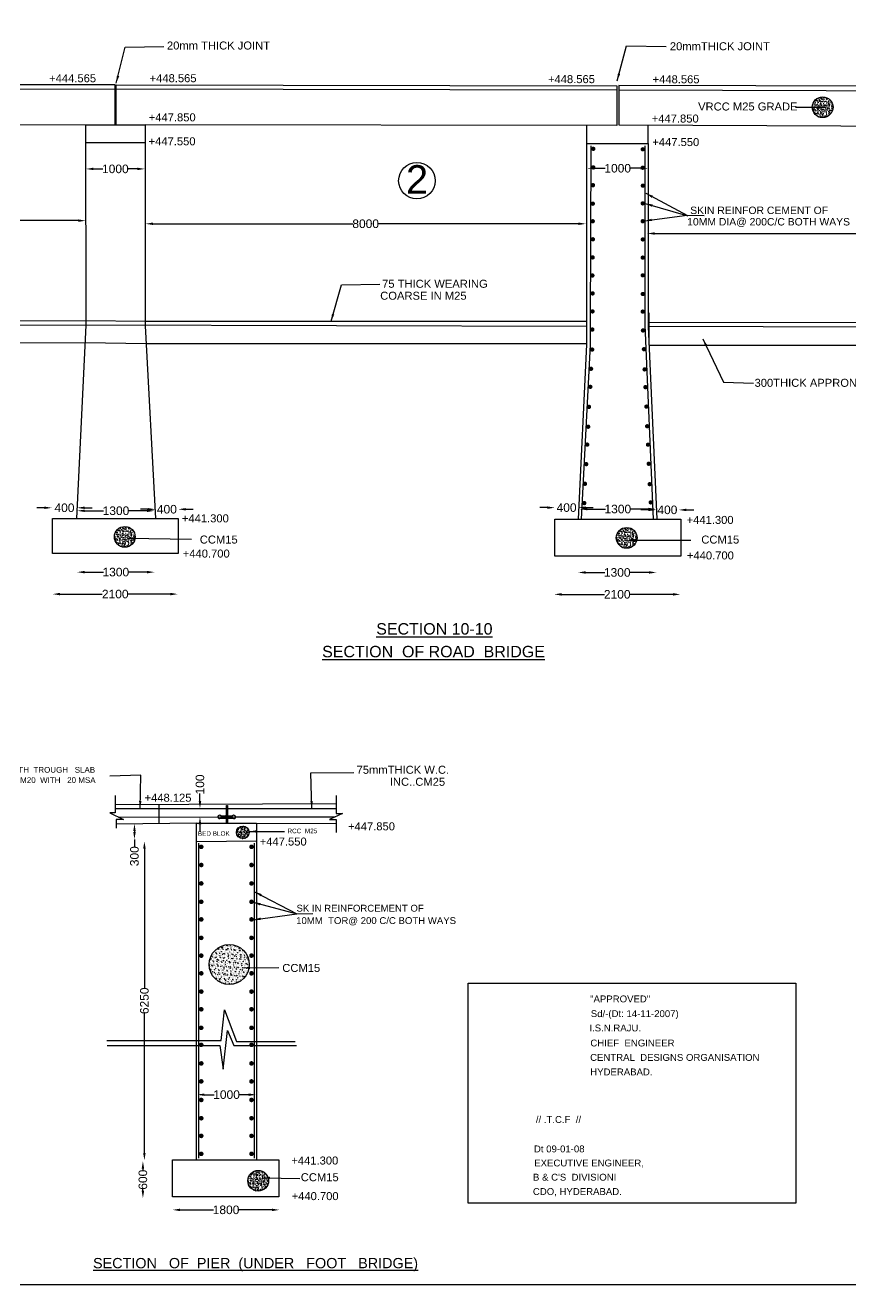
# Model space of a CAD drawing. Header units: millimetres. Extents: x 342 to 57374, y 1463 to 41796.
# Drawn here: x 33649 to 48089, y 1463 to 23505 of the extents above; entities that cross this region are included whole.
import ezdxf

# ---------------------------------------------------------------- set-up
doc = ezdxf.new("R2010")
doc.units = ezdxf.units.MM
doc.header["$MEASUREMENT"] = 0
for name, color, linetype in [('DIM', 7, 'Continuous'), ('DWG', 7, 'Continuous'), ('TEXT', 7, 'Continuous'), ('TXT', 7, 'Continuous')]:
    doc.layers.add(name, color=color, linetype=linetype)
doc.styles.get("Standard").update_dxf_attribs({"font": 'arial.ttf'})
doc.dimstyles.new('Civil', dxfattribs={"dimtxt": 150, "dimasz": 130, "dimexe": 0.1, "dimexo": 0.0625, "dimgap": 0.09, "dimtad": 0, "dimdec": 0, "dimzin": 12, "dimdsep": 46, "dimtxsty": 'Standard', "dimcen": 0.1, "dimse1": 1, "dimse2": 1, "dimadec": 0, "dimazin": 2, "dimtfac": 1, "dimtdec": 0, "dimtofl": 0, "dimtmove": 0, "dimatfit": 3, "dimfxl": 1, "dimfrac": 1, "dimtolj": 1, "dimtzin": 0, "dimarcsym": 0})
pattern_1 = [(50, (0, 0), (71.72602, -6.27521), [7.5, -82.5]), (355, (0, 0), (-13.87513, 75.21921), [6, -66]), (100.45144, (5.98, -0.52), (57.85088, 68.944), [6.37402, -70.11421]), (46.1842, (0, 20), (106.72413, -16.55193), [11.25, -123.75]), (96.63564, (8.89, 18.62), (93.4662, 97.41186), [9.56103, -105.17138]), (351.18416, (0, 20), (93.4662, 97.41186), [9, -99]), (21, (10, 15), (59.690705, -40.26189), [7.5, -82.5]), (326, (10, 15), (24.33153, 72.515), [6, -66]), (71.45144, (14.974, 11.645), (84.02224, 32.25312), [6.37402, -70.11421]), (37.5, (0, 0), (1.215986, 33.289385), [0, -65.2, 0, -67, 0, -66.25]), (7.5, (0, 0), (26.306954, 39.44117), [0, -38.2, 0, -63.7, 0, -25.25]), (327.5, (-22.3, 0), (53.382244, -2.255487), [0, -25, 0, -78, 0, -103.5]), (317.5, (-32.3, 0), (58.318617, 10.0105), [0, -32.5, 0, -51.8, 0, -73.5])]

# ---------------------------------------------------------------- blocks, each defined once
blk = doc.blocks.new('*D98')
at = {"layer": 'Defpoints', "color": 0, "ltscale": 300, "transparency": 16777216}
for p in [(26654, 20075), (34707, 20085), (34707, 20075)]:
    blk.add_point(p, dxfattribs=at)
at = {"layer": 'DIM', "color": 0, "lineweight": -2, "ltscale": 300, "transparency": 16777216}
for p, q in [((26784, 20085), (30456, 20085)), ((34577, 20085), (30904, 20085))]:
    blk.add_line(p, q, dxfattribs=at)
at = {"layer": 'DIM', "color": 0, "ltscale": 300, "transparency": 16777216}
for points in [[(26784, 20107), (26784, 20063), (26654, 20085)], [(34577, 20107), (34577, 20063), (34707, 20085)]]:
    blk.add_solid(points, dxfattribs=at)
at = {"layer": 'DIM', "color": 0, "ltscale": 300, "transparency": 16777216, "insert": (30680, 20085), "char_height": 150, "attachment_point": 5}
blk.add_mtext('\\A1;8000', dxfattribs=at)
blk = doc.blocks.new('*D99')
at = {"layer": 'Defpoints', "color": 0, "ltscale": 300, "transparency": 16777216}
for p in [(34712, 21014), (35741, 21014), (35741, 20990)]:
    blk.add_point(p, dxfattribs=at)
at = {"layer": 'DIM', "color": 0, "lineweight": -2, "ltscale": 300, "transparency": 16777216}
for p, q in [((34842, 20990), (35009, 20990)), ((35611, 20990), (35443, 20990))]:
    blk.add_line(p, q, dxfattribs=at)
at = {"layer": 'DIM', "color": 0, "ltscale": 300, "transparency": 16777216}
for points in [[(34842, 21012), (34842, 20969), (34712, 20990)], [(35611, 21012), (35611, 20969), (35741, 20990)]]:
    blk.add_solid(points, dxfattribs=at)
at = {"layer": 'DIM', "color": 0, "ltscale": 300, "transparency": 16777216, "insert": (35226, 20990), "char_height": 150, "attachment_point": 5}
blk.add_mtext('\\A1;1000', dxfattribs=at)
blk = doc.blocks.new('*D100')
at = {"layer": 'Defpoints', "color": 0, "ltscale": 300, "transparency": 16777216}
for p in [(34130, 13544), (36316, 13550), (36316, 13544)]:
    blk.add_point(p, dxfattribs=at)
at = {"layer": 'DIM', "color": 0, "lineweight": -2, "ltscale": 300, "transparency": 16777216}
for p, q in [((34260, 13550), (34998, 13550)), ((36186, 13550), (35449, 13550))]:
    blk.add_line(p, q, dxfattribs=at)
at = {"layer": 'DIM', "color": 0, "ltscale": 300, "transparency": 16777216}
for points in [[(34260, 13572), (34260, 13528), (34130, 13550)], [(36186, 13572), (36186, 13528), (36316, 13550)]]:
    blk.add_solid(points, dxfattribs=at)
at = {"layer": 'DIM', "color": 0, "ltscale": 300, "transparency": 16777216, "insert": (35224, 13550), "char_height": 150, "attachment_point": 5}
blk.add_mtext('\\A1;2100', dxfattribs=at)
blk = doc.blocks.new('*D101')
at = {"layer": 'Defpoints', "color": 0, "ltscale": 300, "transparency": 16777216}
for p in [(34558, 13955), (35911, 13955), (35911, 13934)]:
    blk.add_point(p, dxfattribs=at)
at = {"layer": 'DIM', "color": 0, "lineweight": -2, "ltscale": 300, "transparency": 16777216}
for p, q in [((34688, 13934), (35017, 13934)), ((35781, 13934), (35451, 13934))]:
    blk.add_line(p, q, dxfattribs=at)
at = {"layer": 'DIM', "color": 0, "ltscale": 300, "transparency": 16777216}
for points in [[(34688, 13956), (34688, 13912), (34558, 13934)], [(35781, 13956), (35781, 13912), (35911, 13934)]]:
    blk.add_solid(points, dxfattribs=at)
at = {"layer": 'DIM', "color": 0, "ltscale": 300, "transparency": 16777216, "insert": (35234, 13934), "char_height": 150, "attachment_point": 5}
blk.add_mtext('\\A1;1300', dxfattribs=at)
blk = doc.blocks.new('*D102')
at = {"layer": 'Defpoints', "color": 0, "ltscale": 300, "transparency": 16777216}
for p in [(34115, 15050), (34558, 15060), (34558, 15050)]:
    blk.add_point(p, dxfattribs=at)
at = {"layer": 'DIM', "color": 0, "lineweight": -2, "ltscale": 300, "transparency": 16777216}
for p, q in [((33985, 15060), (33855, 15060)), ((34688, 15060), (34818, 15060))]:
    blk.add_line(p, q, dxfattribs=at)
at = {"layer": 'DIM', "color": 0, "ltscale": 300, "transparency": 16777216}
for points in [[(33985, 15082), (33985, 15039), (34115, 15060)], [(34688, 15082), (34688, 15039), (34558, 15060)]]:
    blk.add_solid(points, dxfattribs=at)
at = {"layer": 'DIM', "color": 0, "ltscale": 300, "transparency": 16777216, "insert": (34336, 15060), "char_height": 150, "attachment_point": 5}
blk.add_mtext('\\A1;400', dxfattribs=at)
blk = doc.blocks.new('*D103')
at = {"layer": 'Defpoints', "color": 0, "ltscale": 300, "transparency": 16777216}
for p in [(34562, 15024), (35911, 15024), (35911, 15008)]:
    blk.add_point(p, dxfattribs=at)
at = {"layer": 'DIM', "color": 0, "lineweight": -2, "ltscale": 300, "transparency": 16777216}
for p, q in [((34692, 15008), (35020, 15008)), ((35781, 15008), (35454, 15008))]:
    blk.add_line(p, q, dxfattribs=at)
at = {"layer": 'DIM', "color": 0, "ltscale": 300, "transparency": 16777216}
for points in [[(34692, 15029), (34692, 14986), (34562, 15008)], [(35781, 15029), (35781, 14986), (35911, 15008)]]:
    blk.add_solid(points, dxfattribs=at)
at = {"layer": 'DIM', "color": 0, "ltscale": 300, "transparency": 16777216, "insert": (35237, 15008), "char_height": 150, "attachment_point": 5}
blk.add_mtext('\\A1;1300', dxfattribs=at)
blk = doc.blocks.new('*D104')
at = {"layer": 'Defpoints', "color": 0, "ltscale": 300, "transparency": 16777216}
for p in [(35927, 15008), (36327, 15034), (36327, 15008)]:
    blk.add_point(p, dxfattribs=at)
at = {"layer": 'DIM', "color": 0, "lineweight": -2, "ltscale": 300, "transparency": 16777216}
for p, q in [((35797, 15034), (35667, 15034)), ((36457, 15034), (36587, 15034))]:
    blk.add_line(p, q, dxfattribs=at)
at = {"layer": 'DIM', "color": 0, "ltscale": 300, "transparency": 16777216}
for points in [[(35797, 15056), (35797, 15012), (35927, 15034)], [(36457, 15056), (36457, 15012), (36327, 15034)]]:
    blk.add_solid(points, dxfattribs=at)
at = {"layer": 'DIM', "color": 0, "ltscale": 300, "transparency": 16777216, "insert": (36127, 15034), "char_height": 150, "attachment_point": 5}
blk.add_mtext('\\A1;400', dxfattribs=at)
blk = doc.blocks.new('*D105')
at = {"layer": 'Defpoints', "color": 0, "ltscale": 300, "transparency": 16777216}
for p in [(35753, 20006), (43456, 20030), (43456, 20006)]:
    blk.add_point(p, dxfattribs=at)
at = {"layer": 'DIM', "color": 0, "lineweight": -2, "ltscale": 300, "transparency": 16777216}
for p, q in [((35883, 20030), (39381, 20030)), ((43326, 20030), (39828, 20030))]:
    blk.add_line(p, q, dxfattribs=at)
at = {"layer": 'DIM', "color": 0, "ltscale": 300, "transparency": 16777216}
for points in [[(35883, 20052), (35883, 20009), (35753, 20030)], [(43326, 20052), (43326, 20009), (43456, 20030)]]:
    blk.add_solid(points, dxfattribs=at)
at = {"layer": 'DIM', "color": 0, "ltscale": 300, "transparency": 16777216, "insert": (39604, 20030), "char_height": 150, "attachment_point": 5}
blk.add_mtext('\\A1;8000', dxfattribs=at)
blk = doc.blocks.new('*D106')
at = {"layer": 'Defpoints', "color": 0, "ltscale": 300, "transparency": 16777216}
for p in [(43481, 20984), (44544, 21001), (44544, 20984)]:
    blk.add_point(p, dxfattribs=at)
at = {"layer": 'DIM', "color": 0, "lineweight": -2, "ltscale": 300, "transparency": 16777216}
for p, q in [((43611, 21001), (43795, 21001)), ((44414, 21001), (44229, 21001))]:
    blk.add_line(p, q, dxfattribs=at)
at = {"layer": 'DIM', "color": 0, "ltscale": 300, "transparency": 16777216}
for points in [[(43611, 21023), (43611, 20979), (43481, 21001)], [(44414, 21023), (44414, 20979), (44544, 21001)]]:
    blk.add_solid(points, dxfattribs=at)
at = {"layer": 'DIM', "color": 0, "ltscale": 300, "transparency": 16777216, "insert": (44012, 21001), "char_height": 150, "attachment_point": 5}
blk.add_mtext('\\A1;1000', dxfattribs=at)
blk = doc.blocks.new('*D107')
at = {"layer": 'Defpoints', "color": 0, "ltscale": 300, "transparency": 16777216}
for p in [(42901, 13565), (45108, 13565), (45108, 13545)]:
    blk.add_point(p, dxfattribs=at)
at = {"layer": 'DIM', "color": 0, "lineweight": -2, "ltscale": 300, "transparency": 16777216}
for p, q in [((43031, 13545), (43779, 13545)), ((44978, 13545), (44229, 13545))]:
    blk.add_line(p, q, dxfattribs=at)
at = {"layer": 'DIM', "color": 0, "ltscale": 300, "transparency": 16777216}
for points in [[(43031, 13567), (43031, 13523), (42901, 13545)], [(44978, 13567), (44978, 13523), (45108, 13545)]]:
    blk.add_solid(points, dxfattribs=at)
at = {"layer": 'DIM', "color": 0, "ltscale": 300, "transparency": 16777216, "insert": (44004, 13545), "char_height": 150, "attachment_point": 5}
blk.add_mtext('\\A1;2100', dxfattribs=at)
blk = doc.blocks.new('*D108')
at = {"layer": 'Defpoints', "color": 0, "ltscale": 300, "transparency": 16777216}
for p in [(43320, 13928), (44689, 13928), (44689, 13928)]:
    blk.add_point(p, dxfattribs=at)
at = {"layer": 'DIM', "color": 0, "lineweight": -2, "ltscale": 300, "transparency": 16777216}
for p, q in [((43450, 13928), (43787, 13928)), ((44559, 13928), (44221, 13928))]:
    blk.add_line(p, q, dxfattribs=at)
at = {"layer": 'DIM', "color": 0, "ltscale": 300, "transparency": 16777216}
for points in [[(43450, 13950), (43450, 13907), (43320, 13928)], [(44559, 13950), (44559, 13907), (44689, 13928)]]:
    blk.add_solid(points, dxfattribs=at)
at = {"layer": 'DIM', "color": 0, "ltscale": 300, "transparency": 16777216, "insert": (44004, 13928), "char_height": 150, "attachment_point": 5}
blk.add_mtext('\\A1;1300', dxfattribs=at)
blk = doc.blocks.new('*D109')
at = {"layer": 'Defpoints', "color": 0, "ltscale": 300, "transparency": 16777216}
for p in [(42911, 15043), (43324, 15063), (43324, 15043)]:
    blk.add_point(p, dxfattribs=at)
at = {"layer": 'DIM', "color": 0, "lineweight": -2, "ltscale": 300, "transparency": 16777216}
for p, q in [((42781, 15063), (42651, 15063)), ((43454, 15063), (43584, 15063))]:
    blk.add_line(p, q, dxfattribs=at)
at = {"layer": 'DIM', "color": 0, "ltscale": 300, "transparency": 16777216}
for points in [[(42781, 15085), (42781, 15041), (42911, 15063)], [(43454, 15085), (43454, 15041), (43324, 15063)]]:
    blk.add_solid(points, dxfattribs=at)
at = {"layer": 'DIM', "color": 0, "ltscale": 300, "transparency": 16777216, "insert": (43118, 15063), "char_height": 150, "attachment_point": 5}
blk.add_mtext('\\A1;400', dxfattribs=at)
blk = doc.blocks.new('*D110')
at = {"layer": 'Defpoints', "color": 0, "ltscale": 300, "transparency": 16777216}
for p in [(43350, 15003), (44679, 15038), (44679, 15003)]:
    blk.add_point(p, dxfattribs=at)
at = {"layer": 'DIM', "color": 0, "lineweight": -2, "ltscale": 300, "transparency": 16777216}
for p, q in [((43480, 15038), (43797, 15038)), ((44549, 15038), (44231, 15038))]:
    blk.add_line(p, q, dxfattribs=at)
at = {"layer": 'DIM', "color": 0, "ltscale": 300, "transparency": 16777216}
for points in [[(43480, 15060), (43480, 15016), (43350, 15038)], [(44549, 15060), (44549, 15016), (44679, 15038)]]:
    blk.add_solid(points, dxfattribs=at)
at = {"layer": 'DIM', "color": 0, "ltscale": 300, "transparency": 16777216, "insert": (44014, 15038), "char_height": 150, "attachment_point": 5}
blk.add_mtext('\\A1;1300', dxfattribs=at)
blk = doc.blocks.new('*D111')
at = {"layer": 'Defpoints', "color": 0, "ltscale": 300, "transparency": 16777216}
for p in [(44679, 15003), (45082, 15023), (45082, 15003)]:
    blk.add_point(p, dxfattribs=at)
at = {"layer": 'DIM', "color": 0, "lineweight": -2, "ltscale": 300, "transparency": 16777216}
for p, q in [((44549, 15023), (44419, 15023)), ((45212, 15023), (45342, 15023))]:
    blk.add_line(p, q, dxfattribs=at)
at = {"layer": 'DIM', "color": 0, "ltscale": 300, "transparency": 16777216}
for points in [[(44549, 15045), (44549, 15001), (44679, 15023)], [(45212, 15045), (45212, 15001), (45082, 15023)]]:
    blk.add_solid(points, dxfattribs=at)
at = {"layer": 'DIM', "color": 0, "ltscale": 300, "transparency": 16777216, "insert": (44881, 15023), "char_height": 150, "attachment_point": 5}
blk.add_mtext('\\A1;400', dxfattribs=at)
blk = doc.blocks.new('*D167')
at = {"layer": 'Defpoints', "color": 0, "ltscale": 300, "transparency": 16777216}
for p in [(36228, 2738), (38096, 2774), (38096, 2738)]:
    blk.add_point(p, dxfattribs=at)
at = {"layer": 'DIM', "color": 0, "lineweight": -2, "ltscale": 300, "transparency": 16777216}
for p, q in [((36358, 2774), (36945, 2774)), ((37966, 2774), (37379, 2774))]:
    blk.add_line(p, q, dxfattribs=at)
at = {"layer": 'DIM', "color": 0, "ltscale": 300, "transparency": 16777216}
for points in [[(36358, 2795), (36358, 2752), (36228, 2774)], [(37966, 2795), (37966, 2752), (38096, 2774)]]:
    blk.add_solid(points, dxfattribs=at)
at = {"layer": 'DIM', "color": 0, "ltscale": 300, "transparency": 16777216, "insert": (37162, 2774), "char_height": 150, "attachment_point": 5}
blk.add_mtext('\\A1;1800', dxfattribs=at)
blk = doc.blocks.new('*D168')
at = {"layer": 'Defpoints', "color": 0, "ltscale": 300, "transparency": 16777216}
for p in [(35708, 3624), (35761, 3624), (35761, 2979)]:
    blk.add_point(p, dxfattribs=at)
at = {"layer": 'DIM', "color": 0, "lineweight": -2, "ltscale": 300, "transparency": 16777216}
for p, q in [((35708, 3494), (35708, 3467)), ((35708, 3109), (35708, 3136))]:
    blk.add_line(p, q, dxfattribs=at)
at = {"layer": 'DIM', "color": 0, "ltscale": 300, "transparency": 16777216}
for points in [[(35686, 3494), (35730, 3494), (35708, 3624)], [(35686, 3109), (35730, 3109), (35708, 2979)]]:
    blk.add_solid(points, dxfattribs=at)
at = {"layer": 'DIM', "color": 0, "ltscale": 300, "transparency": 16777216, "insert": (35708, 3302), "char_height": 150, "attachment_point": 5, "rotation": 90}
blk.add_mtext('\\A1;600', dxfattribs=at)
blk = doc.blocks.new('*D169')
at = {"layer": 'Defpoints', "color": 0, "ltscale": 300, "transparency": 16777216}
for p in [(36654, 4808), (37688, 4808), (37688, 4790)]:
    blk.add_point(p, dxfattribs=at)
at = {"layer": 'DIM', "color": 0, "lineweight": -2, "ltscale": 300, "transparency": 16777216}
for p, q in [((36784, 4790), (36954, 4790)), ((37558, 4790), (37388, 4790))]:
    blk.add_line(p, q, dxfattribs=at)
at = {"layer": 'DIM', "color": 0, "ltscale": 300, "transparency": 16777216}
for points in [[(36784, 4811), (36784, 4768), (36654, 4790)], [(37558, 4811), (37558, 4768), (37688, 4790)]]:
    blk.add_solid(points, dxfattribs=at)
at = {"layer": 'DIM', "color": 0, "ltscale": 300, "transparency": 16777216, "insert": (37171, 4790), "char_height": 150, "attachment_point": 5}
blk.add_mtext('\\A1;1000', dxfattribs=at)
blk = doc.blocks.new('*D170')
at = {"layer": 'Defpoints', "color": 0, "ltscale": 300, "transparency": 16777216}
for p in [(35690, 9224), (35734, 9224), (35690, 3642)]:
    blk.add_point(p, dxfattribs=at)
at = {"layer": 'DIM', "color": 0, "lineweight": -2, "ltscale": 300, "transparency": 16777216}
for p, q in [((35734, 9094), (35734, 6657)), ((35734, 3772), (35734, 6208))]:
    blk.add_line(p, q, dxfattribs=at)
at = {"layer": 'DIM', "color": 0, "ltscale": 300, "transparency": 16777216}
for points in [[(35712, 9094), (35756, 9094), (35734, 9224)], [(35712, 3772), (35756, 3772), (35734, 3642)]]:
    blk.add_solid(points, dxfattribs=at)
at = {"layer": 'DIM', "color": 0, "ltscale": 300, "transparency": 16777216, "insert": (35734, 6433), "char_height": 150, "attachment_point": 5, "rotation": 90}
blk.add_mtext('\\A1;6250', dxfattribs=at)
blk = doc.blocks.new('*D171')
at = {"layer": 'Defpoints', "color": 0, "ltscale": 300, "transparency": 16777216}
for p in [(35729, 9532), (35560, 9258), (35729, 9258)]:
    blk.add_point(p, dxfattribs=at)
at = {"layer": 'DIM', "color": 0, "lineweight": -2, "ltscale": 300, "transparency": 16777216}
for p, q in [((35560, 9402), (35560, 9388)), ((35560, 9258), (35560, 9128))]:
    blk.add_line(p, q, dxfattribs=at)
at = {"layer": 'DIM', "color": 0, "ltscale": 300, "transparency": 16777216}
for points in [[(35539, 9402), (35582, 9402), (35560, 9532)], [(35539, 9388), (35582, 9388), (35560, 9258)]]:
    blk.add_solid(points, dxfattribs=at)
at = {"layer": 'DIM', "color": 0, "ltscale": 300, "transparency": 16777216, "insert": (35560, 8963), "char_height": 150, "attachment_point": 5, "rotation": 90}
blk.add_mtext('\\A1;300', dxfattribs=at)
blk = doc.blocks.new('*D172')
at = {"layer": 'Defpoints', "color": 0, "ltscale": 300, "transparency": 16777216}
for p in [(36038, 9800), (36706, 9800), (36038, 9651)]:
    blk.add_point(p, dxfattribs=at)
at = {"layer": 'DIM', "color": 0, "lineweight": -2, "ltscale": 300, "transparency": 16777216}
for p, q in [((36706, 9930), (36706, 10060)), ((36706, 9521), (36706, 9391))]:
    blk.add_line(p, q, dxfattribs=at)
at = {"layer": 'DIM', "color": 0, "ltscale": 300, "transparency": 16777216}
for points in [[(36684, 9930), (36728, 9930), (36706, 9800)], [(36684, 9521), (36728, 9521), (36706, 9651)]]:
    blk.add_solid(points, dxfattribs=at)
at = {"layer": 'DIM', "color": 0, "ltscale": 300, "transparency": 16777216, "insert": (36706, 10219), "char_height": 150, "attachment_point": 5, "rotation": 90}
blk.add_mtext('\\A1;100', dxfattribs=at)
blk = doc.blocks.new('*D176')
at = {"layer": 'Defpoints', "color": 0, "ltscale": 300, "transparency": 16777216}
for p in [(44530, 19951), (52578, 19951), (52578, 19860)]:
    blk.add_point(p, dxfattribs=at)
at = {"layer": 'TEXT', "color": 0, "lineweight": -2, "ltscale": 300, "transparency": 16777216}
for p, q in [((44660, 19860), (48330, 19860)), ((52448, 19860), (48778, 19860))]:
    blk.add_line(p, q, dxfattribs=at)
at = {"layer": 'TEXT', "color": 0, "ltscale": 300, "transparency": 16777216}
for points in [[(44660, 19882), (44660, 19839), (44530, 19860)], [(52448, 19882), (52448, 19839), (52578, 19860)]]:
    blk.add_solid(points, dxfattribs=at)
at = {"layer": 'TEXT', "color": 0, "ltscale": 300, "transparency": 16777216, "insert": (48554, 19860), "char_height": 150, "attachment_point": 5}
blk.add_mtext('\\A1;8000', dxfattribs=at)

msp = doc.modelspace()

# ---------------------------------------------------------------- hatches: boundary and pattern name
at = {"layer": 'DWG'}
h = msp.add_hatch(dxfattribs=at)
h.set_pattern_fill('AR-CONC', color=256, scale=10)
h.set_pattern_definition([(50, (44600.67, 5262.046), (71.72602, -6.27521), [7.5, -82.5]), (355, (44600.67, 5262.05), (-13.87513, 75.2192), [6, -66]), (100.45144, (44606.65, 5261.523), (57.85088, 68.944), [6.37402, -70.1142]), (46.1842, (44600.67, 5282.05), (106.72413, -16.55193), [11.25, -123.75]), (96.63564, (44609.56, 5280.67), (93.4662, 97.41186), [9.561, -105.1714]), (351.1842, (44600.67, 5282.05), (93.4662, 97.41186), [9, -99]), (21, (44610.67, 5277.046), (59.6907, -40.26189), [7.5, -82.5]), (326, (44610.67, 5277.05), (24.33153, 72.515), [6, -66]), (71.45144, (44615.645, 5273.69), (84.02224, 32.25312), [6.37402, -70.1142]), (37.5, (44600.67, 5262.046), (1.215986, 33.289385), [0, -65.2, 0, -67, 0, -66.25]), (7.5, (44600.67, 5262.046), (26.306954, 39.44117), [0, -38.2, 0, -63.7, 0, -25.25]), (327.5, (44578.37, 5262.046), (53.382244, -2.255487), [0, -25, 0, -78, 0, -103.5]), (317.5, (44568.37, 5262.046), (58.31862, 10.0105), [0, -32.5, 0, -51.8, 0, -73.5])])
h.paths.add_polyline_path([(47415.5, 22069.8, 1), (47778.3, 22069.8, 1)])
h = msp.add_hatch(dxfattribs=at)
h.set_pattern_fill('AR-CONC', color=256, scale=10)
h.set_pattern_definition([(50, (32394.824, -2256.395), (71.72602, -6.27521), [7.5, -82.5]), (355, (32394.824, -2256.395), (-13.87513, 75.2192), [6, -66]), (100.45144, (32400.8, -2256.92), (57.85088, 68.944), [6.37402, -70.1142]), (46.1842, (32394.82, -2236.395), (106.72413, -16.55193), [11.25, -123.75]), (96.63564, (32403.72, -2237.77), (93.4662, 97.41186), [9.561, -105.1714]), (351.1842, (32394.82, -2236.4), (93.4662, 97.41186), [9, -99]), (21, (32404.824, -2241.395), (59.6907, -40.26189), [7.5, -82.5]), (326, (32404.824, -2241.395), (24.33153, 72.515), [6, -66]), (71.45144, (32409.8, -2244.75), (84.02224, 32.25312), [6.37402, -70.1142]), (37.5, (32394.824, -2256.395), (1.215986, 33.289385), [0, -65.2, 0, -67, 0, -66.25]), (7.5, (32394.824, -2256.395), (26.306954, 39.44117), [0, -38.2, 0, -63.7, 0, -25.25]), (327.5, (32372.524, -2256.395), (53.382244, -2.255487), [0, -25, 0, -78, 0, -103.5]), (317.5, (32362.524, -2256.395), (58.31862, 10.0105), [0, -32.5, 0, -51.8, 0, -73.5])])
h.paths.add_polyline_path([(35209.7, 14551.4, 1), (35572.5, 14551.4, 1)])
h = msp.add_hatch(dxfattribs=at)
h.set_pattern_fill('AR-CONC', color=256, scale=10)
h.set_pattern_definition([(50, (41173.07, -2274.064), (71.72602, -6.27521), [7.5, -82.5]), (355, (41173.07, -2274.064), (-13.87513, 75.2192), [6, -66]), (100.45144, (41179.05, -2274.59), (57.85088, 68.944), [6.37402, -70.1142]), (46.1842, (41173.07, -2254.06), (106.72413, -16.55193), [11.25, -123.75]), (96.63564, (41181.97, -2255.44), (93.4662, 97.41186), [9.561, -105.1714]), (351.1842, (41173.07, -2254.06), (93.4662, 97.41186), [9, -99]), (21, (41183.07, -2259.064), (59.6907, -40.26189), [7.5, -82.5]), (326, (41183.07, -2259.064), (24.33153, 72.515), [6, -66]), (71.45144, (41188.046, -2262.42), (84.02224, 32.25312), [6.37402, -70.1142]), (37.5, (41173.072, -2274.064), (1.215986, 33.289385), [0, -65.2, 0, -67, 0, -66.25]), (7.5, (41173.072, -2274.064), (26.306954, 39.44117), [0, -38.2, 0, -63.7, 0, -25.25]), (327.5, (41150.772, -2274.064), (53.382244, -2.255487), [0, -25, 0, -78, 0, -103.5]), (317.5, (41140.77, -2274.064), (58.31862, 10.0105), [0, -32.5, 0, -51.8, 0, -73.5])])
h.paths.add_polyline_path([(43987.9, 14533.7, 1), (44350.7, 14533.7, 1)])
at = {"layer": 'DWG', "ltscale": 300}
h = msp.add_hatch(color=256, dxfattribs=at)
h.dxf.hatch_style = 1
h.paths.add_polyline_path([(37329.8, 9649.9), (37016.8, 9649.7, 0.6877326), (37070, 9629.4), (37151.8, 9629.4, 0.4463746), (37197.3, 9629.4), (37276.6, 9629.4, 0.690323)])
h.paths.add_polyline_path([(37276.3, 9669.8), (37197.5, 9669.8, 0.4539569), (37151.6, 9669.8), (37070.3, 9669.8, 0.6928929), (37016.8, 9649.7), (37329.8, 9649.9, 0.6902963)])
h = msp.add_hatch(dxfattribs=at)
h.set_pattern_fill('AR-CONC', color=256, scale=10)
h.set_pattern_definition(pattern_1)
h.paths.add_polyline_path([(37344.5, 9380.4, 1), (37565.2, 9380.4, 1)])
h = msp.add_hatch(dxfattribs=at)
h.set_pattern_fill('AR-CONC', color=256, scale=10)
h.set_pattern_definition(pattern_1)
h.paths.add_polyline_path([(36867.9, 7067.8, 1), (37567.8, 7067.8, 1)])
at = {"layer": 'DWG'}
h = msp.add_hatch(dxfattribs=at)
h.set_pattern_fill('AR-CONC', color=256, scale=10)
h.set_pattern_definition([(50, (34728.297, -13523.24), (71.72602, -6.27521), [7.5, -82.5]), (355, (34728.3, -13523.24), (-13.87513, 75.2192), [6, -66]), (100.45144, (34734.274, -13523.76), (57.85088, 68.944), [6.37402, -70.1142]), (46.1842, (34728.3, -13503.24), (106.72413, -16.55193), [11.25, -123.75]), (96.63564, (34737.19, -13504.62), (93.4662, 97.41186), [9.561, -105.1714]), (351.1842, (34728.3, -13503.24), (93.4662, 97.41186), [9, -99]), (21, (34738.297, -13508.24), (59.6907, -40.26189), [7.5, -82.5]), (326, (34738.3, -13508.24), (24.33153, 72.515), [6, -66]), (71.45144, (34743.27, -13511.594), (84.02224, 32.25312), [6.37402, -70.1142]), (37.5, (34728.297, -13523.24), (1.215986, 33.289385), [0, -65.2, 0, -67, 0, -66.25]), (7.5, (34728.297, -13523.24), (26.306954, 39.44117), [0, -38.2, 0, -63.7, 0, -25.25]), (327.5, (34705.997, -13523.24), (53.382244, -2.255487), [0, -25, 0, -78, 0, -103.5]), (317.5, (34695.997, -13523.24), (58.31862, 10.0105), [0, -32.5, 0, -51.8, 0, -73.5])])
h.paths.add_polyline_path([(37543.2, 3284.5, 1), (37905.9, 3284.5, 1)])

# ---------------------------------------------------------------- linework, layer by layer
at = {"ltscale": 300}
msp.add_lwpolyline([(57374.2, 1462.8), (341.5, 1462.8), (341.5, 41795.5), (57374.2, 41795.5)], close=True, dxfattribs=at)
at = {"layer": 'DWG'}
for points in [[(35224.8, 21760), (35224.8, 22464.5), (26153.7, 22464.5), (26153.7, 21766.5), (34710.5, 21760)], [(35224.8, 22384), (26153.7, 22381.9)], [(35241.3, 21760), (35241.3, 22392.6), (35241.3, 22461.4), (43998.6, 22445.4)], [(43998.6, 22369.3), (35241.3, 22384.5)], [(43998.6, 22445.4), (43998.6, 21752.9), (35747.6, 21760)], [(53621.5, 21414.3), (53621.5, 22426.3), (44032.2, 22450.9), (44032.2, 21760.8), (53098.5, 21723.6), (53098.5, 22426.3)], [(53098.5, 22338.8), (44032.2, 22366)], [(34555, 14873.2), (34714.5, 18258.4), (34710.5, 21760), (35747.6, 21760), (35747.6, 20017.4), (35747.6, 18245.1), (35928.6, 14873.2)], [(43471.6, 21434.2), (43471.6, 21753.3)], [(44545.9, 21434.2), (44545.9, 21758.6)], [(34710.9, 21450.2), (35747.6, 21450.2)], [(43326.2, 14858.5), (43471.6, 17919.7), (43471.6, 18230.1), (43471.6, 18319.3), (43471.6, 21434.2), (44545.9, 21434.2), (44545.9, 18306.2), (44545.9, 18230.2), (44695.6, 14858.5)], [(43544.4, 21396.6), (43527.8, 18216.3), (43527.8, 17912.5), (43372.2, 14858.5)], [(44639.4, 14858.5), (44490.1, 18258.7), (44490.1, 21393.3)], [(26659.2, 18332.9), (34714.4, 18337.6), (35747.6, 18324.3), (43471.6, 18324.3)], [(44545.9, 18306.2), (52589.8, 18298.6)], [(44560.3, 17906.5), (44560.3, 18469.5)], [(43471.6, 18230.1), (34714.5, 18258.4), (26658.9, 18243.7)], [(52589.2, 18208.2), (44545.9, 18230.2)], [(26657.9, 17933.5), (34700, 17950.3), (35764.4, 17932.5), (43471.6, 17932.5)], [(44560.3, 17906.5), (52587.4, 17906.3)]]:
    msp.add_lwpolyline(points, dxfattribs=at)
at = {"layer": 'DWG', "const_width": 37.5}
for points in [[(43567, 21342.2, 1), (43604.5, 21342.2, 1)], [(44432.2, 21333.8, 1), (44469.7, 21333.8, 1)], [(43565.6, 21016.9, 1), (43603.1, 21016.9, 1)], [(44430.8, 21011.3, 1), (44468.3, 21011.3, 1)], [(43561.4, 20705.4, 1), (43598.9, 20705.4, 1)], [(44433.6, 20697.1, 1), (44471.1, 20697.1, 1)], [(43558.6, 20381.5, 1), (43596.1, 20381.5, 1)], [(44430.8, 20387.1, 1), (44468.3, 20387.1, 1)], [(43557.2, 20074.5, 1), (43594.7, 20074.5, 1)], [(44430.8, 20074.5, 1), (44468.3, 20074.5, 1)], [(43560, 19758.9, 1), (43597.5, 19758.9, 1)], [(44432.2, 19756.2, 1), (44469.7, 19756.2, 1)], [(43555.8, 19442.2, 1), (43593.3, 19442.2, 1)], [(44430.8, 19438, 1), (44468.3, 19438, 1)], [(43551.6, 19125.3, 1), (43589.1, 19125.3, 1)], [(44430.8, 19128, 1), (44468.3, 19128, 1)], [(43554.4, 18811.5, 1), (43591.9, 18811.5, 1)], [(44432.1, 18801.8, 1), (44469.6, 18801.8, 1)], [(43553, 18496, 1), (43590.5, 18496, 1)], [(44430.7, 18493.2, 1), (44468.2, 18493.2, 1)], [(43550.1, 18179.1, 1), (43587.6, 18179.1, 1)], [(44434.9, 18163.7, 1), (44472.4, 18163.7, 1)], [(43547.3, 17828.7, 1), (43584.8, 17828.7, 1)], [(44451.6, 17835.6, 1), (44489.1, 17835.6, 1)], [(43527.8, 17492.2, 1), (43565.3, 17492.2, 1)], [(44464.2, 17482.4, 1), (44501.7, 17482.4, 1)], [(43515.2, 17176.6, 1), (43552.7, 17176.6, 1)], [(44479.6, 17171, 1), (44517.1, 17171, 1)], [(43491.4, 16826.4, 1), (43528.9, 16826.4, 1)], [(44495, 16830.6, 1), (44532.5, 16830.6, 1)], [(43477.4, 16478.7, 1), (43514.9, 16478.7, 1)], [(44508.9, 16487.1, 1), (44546.4, 16487.1, 1)], [(43460.6, 16166, 1), (43498.1, 16166, 1)], [(44522.9, 16164.6, 1), (44560.4, 16164.6, 1)], [(43442.5, 15824, 1), (43480, 15824, 1)], [(44535.5, 15830.9, 1), (44573, 15830.9, 1)], [(43421.5, 15480.4, 1), (43459, 15480.4, 1)], [(44552.3, 15473.4, 1), (44589.8, 15473.4, 1)], [(43409, 15142.5, 1), (43446.5, 15142.5, 1)], [(44570.4, 15155.1, 1), (44607.9, 15155.1, 1)]]:
    msp.add_lwpolyline(points, format="xyb", close=True, dxfattribs=at)
at = {"layer": 'DWG'}
for points in [[(34125.5, 14873.2), (36325.8, 14873.2), (36325.8, 14258), (34125.5, 14258)], [(42912.9, 14858.5), (45114.9, 14858.5), (45114.9, 14214.4), (42912.9, 14214.4)]]:
    msp.add_lwpolyline(points, close=True, dxfattribs=at)
at = {"layer": 'DWG', "ltscale": 300}
for points in [[(35224.9, 10023.8), (35224.9, 9719.3), (35132.1, 9719.3), (35370.7, 9604.5), (35239, 9604.5), (35239, 9451)], [(39090.3, 10026.3), (39090.3, 9712.7), (39199.4, 9712.7), (38972.4, 9606), (39090.3, 9606), (39090.3, 9379.1)], [(35224.9, 9869.9), (39090.3, 9884.4)], [(35224.9, 9797.3), (39090.3, 9797.3)], [(35984, 9872.7), (35986.6, 9534.1)], [(37172.8, 9540.9), (37172.8, 9848.5), (37186.7, 9848.5), (37186.7, 9540.9)], [(36644.5, 9540.9), (35239, 9526.4)], [(35279.2, 9648.5), (37329.8, 9649.9)], [(36644.5, 3647.4), (36644.5, 9540.9), (37693.7, 9540.9), (37694, 3647.4)], [(37070, 9629.4), (37151.8, 9629.4)], [(37070.3, 9669.8), (37151.6, 9669.8)], [(37197.3, 9629.4), (37276.6, 9629.4)], [(37197.5, 9669.8), (37276.3, 9669.8)], [(37329.8, 9649.9), (39068.4, 9651.1)], [(37693.7, 9540.9), (39090.3, 9536.1)], [(37693.7, 9223.6), (36644.5, 9216.4)], [(36684.4, 3681.3), (36684.4, 9191.2)], [(37661.5, 3681.3), (37661.5, 9191.2)], [(35077, 5738), (37077.7, 5738), (37136.1, 6274.6), (37346.3, 5722.5), (38370.1, 5722.5)], [(35080.9, 5652.5), (37050.5, 5652.5), (37112.8, 5236.4), (37186.7, 5913), (37295.7, 5652.5), (38393.4, 5652.5)]]:
    msp.add_lwpolyline(points, dxfattribs=at)
at = {"layer": 'DWG', "ltscale": 300, "const_width": 40}
for points in [[(36708.5, 9126.6, 1), (36748.5, 9126.6, 1)], [(37586.8, 9126.6, 1), (37626.8, 9126.6, 1)], [(36708.5, 8809.1, 1), (36748.5, 8809.1, 1)], [(37586.8, 8809.1, 1), (37626.8, 8809.1, 1)], [(36708.5, 8486.6, 1), (36748.5, 8486.6, 1)], [(37586.8, 8486.6, 1), (37626.8, 8486.6, 1)], [(36708.5, 8165.6, 1), (36748.5, 8165.6, 1)], [(37586.8, 8165.6, 1), (37626.8, 8165.6, 1)], [(36708.5, 7857.1, 1), (36748.5, 7857.1, 1)], [(37586.8, 7857.1, 1), (37626.8, 7857.1, 1)], [(36708.5, 7533.6, 1), (36748.5, 7533.6, 1)], [(37586.8, 7533.6, 1), (37626.8, 7533.6, 1)], [(36708.5, 7223.1, 1), (36748.5, 7223.1, 1)], [(37586.8, 7223.1, 1), (37626.8, 7223.1, 1)], [(36708.5, 6913.6, 1), (36748.5, 6913.6, 1)], [(37586.8, 6913.6, 1), (37626.8, 6913.6, 1)], [(36708.5, 6594.1, 1), (36748.5, 6594.1, 1)], [(37586.8, 6594.1, 1), (37626.8, 6594.1, 1)], [(36708.5, 6284.6, 1), (36748.5, 6284.6, 1)], [(37586.8, 6284.6, 1), (37626.8, 6284.6, 1)], [(36708.5, 5959.6, 1), (36748.5, 5959.6, 1)], [(37586.8, 5959.6, 1), (37626.8, 5959.6, 1)], [(36708.5, 5662.1, 1), (36748.5, 5662.1, 1)], [(37586.8, 5662.1, 1), (37626.8, 5662.1, 1)], [(36708.5, 5337.1, 1), (36748.5, 5337.1, 1)], [(37586.8, 5337.1, 1), (37626.8, 5337.1, 1)], [(36708.5, 5022.6, 1), (36748.5, 5022.6, 1)], [(37586.8, 5022.6, 1), (37626.8, 5022.6, 1)], [(36708.5, 4697.6, 1), (36748.5, 4697.6, 1)], [(37586.8, 4697.6, 1), (37626.8, 4697.6, 1)], [(36708.5, 4377.6, 1), (36748.5, 4377.6, 1)], [(37586.8, 4377.6, 1), (37626.8, 4377.6, 1)], [(36708.5, 4068.6, 1), (36748.5, 4068.6, 1)], [(37586.8, 4068.6, 1), (37626.8, 4068.6, 1)], [(36708.5, 3754.1, 1), (36748.5, 3754.1, 1)], [(37586.8, 3754.1, 1), (37626.8, 3754.1, 1)]]:
    msp.add_lwpolyline(points, format="xyb", close=True, dxfattribs=at)
at = {"layer": 'DWG', "ltscale": 300}
msp.add_lwpolyline([(36222.7, 3647.4), (38083.1, 3647.4), (38083.1, 3002.8), (36222.7, 3002.8)], close=True, dxfattribs=at)
at = {"layer": 'DWG'}
for centre in [(47596.9, 22069.8), (35391.1, 14551.4), (44169.3, 14533.7), (37724.6, 3284.5)]:
    msp.add_circle(centre, 181.4, dxfattribs=at)
at = {"layer": 'DWG', "ltscale": 300}
for centre, radius in [((37454.9, 9380.4), 110.3), ((37217.9, 7067.8), 350)]:
    msp.add_circle(centre, radius, dxfattribs=at)
for centre, start, end in [((37047.3, 9649.7), 41.168, 318.10954), ((37174.5, 9649.7), 41.168, 138.832), ((37174.5, 9649.7), 221.89046, 318.10954), ((37299.3, 9649.7), 221.89046, 138.832)]:
    msp.add_arc(centre, 30.5, start, end, dxfattribs=at)
at = {"layer": 'TXT', "color": 0}
msp.add_lwpolyline([(41396.9, 6740.2), (47125.2, 6740.2), (47125.2, 2889.1), (41396.9, 2889.1)], close=True, dxfattribs=at)
msp.add_circle((40499.9, 20783.8), 319, dxfattribs=at)

# ---------------------------------------------------------------- texts
at = {"layer": 'TEXT'}
for s, height, p in [('20mm THICK JOINT', 140, (36128.4, 23079.8)), ('20mmTHICK JOINT', 140, (44924.5, 23066.8)), ('+444.565', 140, (34067.8, 22506.7)), ('+448.565', 140, (35825.1, 22507.6)), ('+448.565', 140, (42792.8, 22491.5)), ('+448.565', 140, (44622.8, 22488.6)), ('VRCC M25 GRADE', 140, (45418.7, 22012.6)), ('+447.850', 140, (35809.7, 21822.8)), ('+447.850', 140, (44607.4, 21802)), ('+447.550', 140, (35807.7, 21403.6)), ('+447.550', 140, (44617.3, 21390.2)), ('SKIN REINFOR CEMENT OF', 130, (45280.1, 20200.7)), ('10MM DIA@ 200C/C BOTH WAYS', 130, (45227.2, 20000.7)), ('75 THICK WEARING', 140, (39891.7, 18910.6)), ('COARSE IN M25', 140, (39858.5, 18701.2)), ('300THICK APPRON IN CC M15 GRADE', 140, (46405.5, 17177.2)), ('+441.300', 140, (36389.4, 14805.1)), ('+441.300', 140, (45217.8, 14777.8)), ('CCM15', 140, (36702.8, 14434.5)), ('CCM15', 140, (45474.8, 14434.1)), ('+440.700', 140, (36405, 14189.1)), ('+440.700', 140, (45222.8, 14156.6)), ('%%USECTION 10-10', 200, (39788.8, 12841.6)), ('%%USECTION  OF ROAD  BRIDGE', 200, (38842.8, 12443.9)), ('100  mm    TH  TROUGH   SLAB', 100, (32830.7, 10425.1)), ('75mmTHICK W.C.', 140, (39445.3, 10405.6)), ('IN   VRCC   M20  WITH   20 MSA', 100, (32792.2, 10244.8)), ('INC..CM25', 140, (40026.6, 10195.5)), ('+448.125', 140, (35736.5, 9916.8)), ('+447.850', 140, (39295.3, 9415.6)), ('BED BLOK', 80, (36668, 9320.6)), ('+447.550', 140, (37751, 9149.5)), ('RCC  M25', 80, (38236.4, 9365.3)), ('SK IN REINFORCEMENT OF', 120, (38393.9, 7993)), ('10MM  TOR@ 200 C/C BOTH WAYS ', 120, (38388, 7776.2)), ('CCM15', 140, (38145.8, 6937.4)), ('+441.300', 140, (38303.8, 3567.6)), ('CCM15', 140, (38469.2, 3275.5)), ('+440.700', 140, (38309.3, 2944.9)), ('%%USECTION   OF  PIER  (UNDER   FOOT   BRIDGE)', 180, (34835.2, 1752.5))]:
    msp.add_text(s, height=height, dxfattribs=at).set_placement(p)
at = {"layer": 'TEXT', "color": 0}
msp.add_text('2', height=500, dxfattribs=at).set_placement((40308.4, 20555.9))
at = {"layer": 'TXT', "color": 0}
for s, p in [('"APPROVED"', (43530.3, 6405.9)), ('Sd/-(Dt: 14-11-2007)', (43541.8, 6147.9)), ('I.S.N.RAJU.', (43517.4, 5897.4)), ('CHIEF  ENGINEER', (43534.5, 5634.2)), ('CENTRAL  DESIGNS ORGANISATION', (43529.7, 5382.2)), ('HYDERABAD.', (43531.9, 5128.3)), ('// .T.C.F  //', (42580.5, 4295.8)), ('Dt 09-01-08', (42547.6, 3780.9)), ('EXECUTIVE ENGINEER,', (42552.6, 3534.4)), ("B & C'S  DIVISIONI", (42530.9, 3286)), ('CDO, HYDERABAD.', (42529.2, 3035))]:
    msp.add_text(s, height=120, dxfattribs=at).set_placement(p)

# ---------------------------------------------------------------- dimensions: what is measured, and where the dimension line sits
at = {"layer": 'DIM', "ltscale": 300}
for p1, p2, distance, text, picture, middle in [((34711.5, 21013.5), (35741, 21013.5), -23, '1000', '*D99', (35226.2, 20990.5)), ((43481, 20983.5), (44543.5, 20983.5), 17.5, '1000', '*D106', (44012.2, 21001)), ((26653.5, 20075), (34707, 20075), 10, '8000', '*D98', (30680.2, 20085)), ((35753, 20006), (43456, 20006), 24.5, '8000', '*D105', (39604.5, 20030.5)), ((34115, 15049.5), (34557.5, 15049.5), 11, '400', '*D102', (34336.2, 15060.5)), ((34562.5, 15023.5), (35911, 15023.5), -16, '1300', '*D103', (35236.8, 15007.5)), ((42911, 15043), (43324.5, 15043), 20, '400', '*D109', (43117.8, 15063)), ((43349.5, 15003), (44679, 15003), 35, '1300', '*D110', (44014.2, 15038)), ((44679, 15003), (45082.5, 15003), 20, '400', '*D111', (44880.8, 15023)), ((34557.5, 13955), (35911, 13955), -21, '1300', '*D101', (35234.2, 13934)), ((43319.5, 13928.5), (44689, 13928.5), 0, '1300', '*D108', (44004.2, 13928.5)), ((34130.5, 13544.5), (36316.5, 13544.5), 5.5, '2100', '*D100', (35223.5, 13550)), ((42901, 13565), (45107.5, 13565), -20, '2100', '*D107', (44004.2, 13545)), ((36038.5, 9651), (36038.5, 9800.5), -667.5, '100', '*D172', (36706, 10219)), ((35729, 9531.5), (35729, 9258.5), -168.5, '300', '*D171', (35560.5, 8963)), ((35690.5, 3641.5), (35690.5, 9223.5), -43.5, '6250', '*D170', (35734, 6432.5)), ((36654, 4807.5), (37688.5, 4807.5), -18, '1000', '*D169', (37171.2, 4789.5)), ((35761, 2979), (35761, 3624), 53, '600', '*D168', (35708, 3301.5)), ((36228, 2738.5), (38096.5, 2738.5), 35, '1800', '*D167', (37162.2, 2773.5))]:
    dim = msp.add_aligned_dim(p1=p1, p2=p2, distance=distance, text=text, dimstyle='Civil', dxfattribs=at)
    dim.commit()
    dim.dimension.update_dxf_attribs({"geometry": picture, "text_midpoint": middle})
dim = msp.add_aligned_dim(p1=(35927, 15007.5), p2=(36327, 15007.5), distance=26.5, dimstyle='Civil', dxfattribs=at)
dim.commit()
dim.dimension.update_dxf_attribs({"geometry": '*D104', "text_midpoint": (36127, 15034)})
at = {"layer": 'TEXT', "ltscale": 300}
dim = msp.add_aligned_dim(p1=(44530.5, 19951), p2=(52577.5, 19951), distance=-90.5, text='8000', dimstyle='Civil', dxfattribs=at)
dim.commit()
dim.dimension.update_dxf_attribs({"geometry": '*D176', "text_midpoint": (48554, 19860.5)})

# ---------------------------------------------------------------- leaders
for points in [[(44003.5, 22533), (44164, 23146.5), (44858, 23131)], [(35242.5, 22493.5), (35397, 23123), (36074.5, 23132)], [(47657, 22065.5), (47121.5, 22065.5)], [(44504.5, 20564), (45232, 20175)], [(44494, 20384.5), (45240, 20169.5)], [(44480, 20080), (45229.5, 20180.5), (45523.5, 20175)], [(38999.5, 18323.5), (39178.5, 18962), (39853.5, 18974)], [(45502, 18018.5), (45861, 17256.5), (46386.5, 17241)], [(35437, 14529.5), (36555, 14510.5)], [(44215.5, 14496.5), (45294, 14496.5)], [(35659, 9797.3), (35669.5, 10382), (35127.5, 10366)], [(38662, 9797.3), (38646, 10424), (39399, 10429.5)], [(37564.2, 9395.5), (38185, 9396.5)], [(37635, 8156), (38397.5, 7953.5)], [(37661.5, 8341), (38397.5, 7953.5)], [(37639, 7850.5), (38397.5, 7953.5), (38677.5, 7958)], [(37449.5, 7007), (38087.5, 7015.5)], [(37798, 3334), (38453, 3326)]]:
    msp.add_leader(points, dimstyle='Civil', override={"dimgap": 0.09, "dimtad": 0}, dxfattribs=at)

doc.saveas('drawing.dxf')
